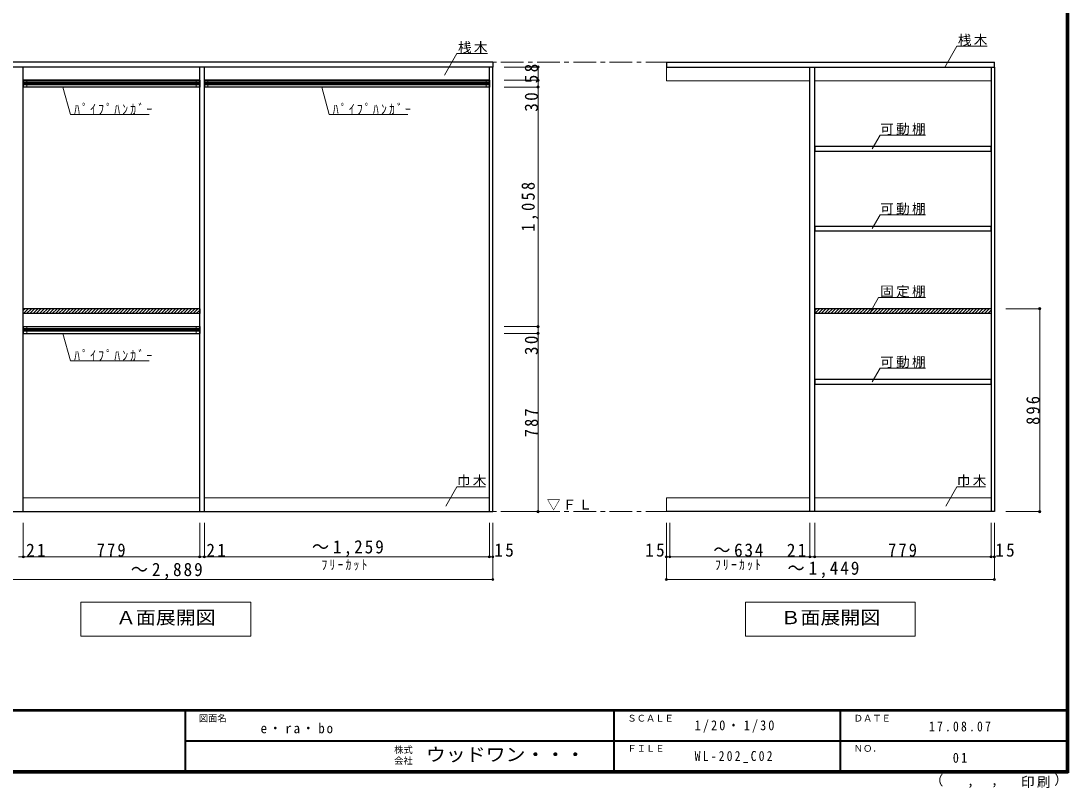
# Model space of a CAD drawing. Units: millimetres at full size, sheet at 1:20. Extents: x -3922 to 3878, y -2932 to 2722.
# Drawn here: x -747 to 3878, y -2932 to 455 of the extents above; entities that cross this region are included whole.
import ezdxf
from ezdxf.enums import TextEntityAlignment as Align

# ---------------------------------------------------------------- set-up
doc = ezdxf.new("R2010")
doc.units = ezdxf.units.MM
doc.header["$LTSCALE"] = 20
doc.header["$PDMODE"] = 32
doc.header["$PDSIZE"] = 10
doc.linetypes.add('CHAIN1', pattern=[8, 5, -1, 1, -1])
for name, color, linetype, lineweight in [('0-2', 2, 'Continuous', 35), ('0-3_固定棚', 3, 'Continuous', 25), ('0-4_可動棚', 3, 'Continuous', 25), ('0-6_パイプハンガー', 4, 'Continuous', 9), ('0-7_桟木・巾木', 7, 'Continuous', 18), ('0-A_文字', 7, 'Continuous', 18), ('0-B_寸法', 7, 'Continuous', 9), ('0-C_ハッチ', 4, 'Continuous', 9), ('F-1_枠', 6, 'Continuous', 40)]:
    doc.layers.add(name, color=color, linetype=linetype, lineweight=lineweight)
doc.layers.add('F-A_文字', color=7, linetype='Continuous')
doc.styles.add('ＭＳ ゴシック', font='')
doc.styles.get('ＭＳ ゴシック').set_extended_font_data('MS Gothic')

msp = doc.modelspace()

# ---------------------------------------------------------------- linework, layer by layer
at = {"layer": '0-2', "color": 3, "lineweight": 25}
for p, q in [((1337.16, 272.73), (-1551.84, 272.73)), ((1337.16, 251.73), (-1551.84, 251.73)), ((-736.84, -1711.27), (-736.84, 251.73)), ((42.16, -1711.27), (42.16, 251.73)), ((63.16, -1711.27), (63.16, 251.73)), ((1322.16, -1711.27), (1322.16, 251.73)), ((1337.16, 272.73), (1337.16, 251.73)), ((1337.16, -1711.27), (1337.16, 251.73)), ((2103.82, 272.73), (2103.82, 251.73)), ((2103.82, 272.73), (3552.82, 272.73)), ((2103.82, 251.73), (3552.82, 251.73)), ((2737.82, -1711.27), (2737.82, 251.73)), ((2758.82, -1711.27), (2758.82, 251.73)), ((3537.82, 251.73), (3537.82, -1711.27)), ((3552.82, 251.73), (3552.82, 272.73)), ((3552.82, 251.73), (3552.82, -1711.27)), ((-1551.84, -1711.27), (1337.16, -1711.27)), ((3552.82, -1711.27), (2103.82, -1711.27))]:
    msp.add_line(p, q, dxfattribs=at)
at = {"layer": '0-3_固定棚'}
for p, q in [((42.16, -815.27), (-736.84, -815.27)), ((42.16, -815.27), (42.16, -836.27)), ((42.16, -836.27), (-736.84, -836.27)), ((3537.82, -836.27), (2758.82, -836.27))]:
    msp.add_line(p, q, dxfattribs=at)
msp.add_lwpolyline([(3537.82, -815.27), (2758.82, -815.27), (2758.82, -836.27)], dxfattribs=at)
at = {"layer": '0-4_可動棚'}
for p, q in [((2758.82, -98.27), (3537.82, -98.27)), ((2758.82, -98.27), (2758.82, -119.27)), ((2758.82, -119.27), (3537.82, -119.27)), ((3537.82, -119.27), (3537.82, -98.27)), ((2758.82, -450.27), (3537.82, -450.27)), ((2758.82, -450.27), (2758.82, -471.27)), ((3537.82, -471.27), (3537.82, -450.27)), ((2758.82, -471.27), (3537.82, -471.27)), ((2758.82, -1127.27), (3537.82, -1127.27)), ((2758.82, -1127.27), (2758.82, -1148.27)), ((2758.82, -1148.27), (3537.82, -1148.27)), ((3537.82, -1148.27), (3537.82, -1127.27))]:
    msp.add_line(p, q, dxfattribs=at)
at = {"layer": '0-6_パイプハンガー', "color": 3, "lineweight": 25}
for p, q in [((42.16, 193.73), (-736.84, 193.73)), ((-736.84, 193.73), (-736.84, 163.73)), ((42.16, 193.73), (42.16, 163.73)), ((1322.16, 193.73), (63.16, 193.73)), ((63.16, 193.73), (63.16, 163.73)), ((1322.16, 193.73), (1322.16, 163.73)), ((42.16, 163.73), (-736.84, 163.73)), ((1322.16, 163.73), (63.16, 163.73)), ((-736.84, -894.27), (42.16, -894.27)), ((-736.84, -894.27), (-736.84, -924.27)), ((-736.84, -924.27), (42.16, -924.27)), ((42.16, -894.27), (42.16, -924.27))]:
    msp.add_line(p, q, dxfattribs=at)
at = {"layer": '0-6_パイプハンガー', "color": 7, "lineweight": 18}
for p, q in [((-721.84, 193.73), (-721.84, 163.73)), ((27.16, 193.73), (27.16, 163.73)), ((78.16, 193.73), (78.16, 163.73)), ((1307.16, 193.73), (1307.16, 163.73)), ((-721.84, -894.27), (-721.84, -924.27)), ((27.16, -894.27), (27.16, -924.27))]:
    msp.add_line(p, q, dxfattribs=at)
at = {"layer": '0-6_パイプハンガー'}
for p, q in [((-736.84, 184.73), (42.16, 184.73)), ((-736.84, 180.73), (42.16, 180.73)), ((-736.84, 176.73), (42.16, 176.73)), ((-736.84, 172.73), (42.16, 172.73)), ((63.16, 184.73), (1322.16, 184.73)), ((63.16, 180.73), (1322.16, 180.73)), ((63.16, 176.73), (1322.16, 176.73)), ((63.16, 172.73), (1322.16, 172.73)), ((42.16, -903.27), (-736.84, -903.27)), ((42.16, -907.27), (-736.84, -907.27)), ((42.16, -911.27), (-736.84, -911.27)), ((42.16, -915.27), (-736.84, -915.27))]:
    msp.add_line(p, q, dxfattribs=at)
at = {"layer": '0-7_桟木・巾木'}
for p, q in [((2103.82, 191.73), (2103.82, 251.73)), ((42.16, 191.73), (-736.84, 191.73)), ((1322.16, 191.73), (63.16, 191.73)), ((2103.82, 191.73), (2737.82, 191.73)), ((2758.82, 191.73), (3537.82, 191.73)), ((-736.84, -1651.27), (42.16, -1651.27)), ((63.16, -1651.27), (1322.16, -1651.27)), ((2737.82, -1651.27), (2103.82, -1651.27)), ((2103.82, -1651.27), (2103.82, -1711.27)), ((3537.82, -1651.27), (2758.82, -1651.27))]:
    msp.add_line(p, q, dxfattribs=at)
at = {"layer": '0-A_文字'}
for p, q in [((3331.88, 248.77), (3386.71, 343.73)), ((3521.29, 343.73), (3386.71, 343.73)), ((1123.74, 216.5), (1178.57, 311.47)), ((1313.16, 311.47), (1178.57, 311.47)), ((-529.1, 41.79), (-561.77, 163.73)), ((613.73, 41.79), (581.06, 163.73)), ((-529.1, 41.79), (-180.73, 41.79)), ((613.73, 41.79), (962.1, 41.79)), ((3013.3, -109.79), (3048.32, -49.14)), ((3248.32, -49.14), (3048.32, -49.14)), ((3013.3, -461.79), (3048.32, -401.14)), ((3248.32, -401.14), (3048.32, -401.14)), ((3006.12, -826.33), (3041.14, -765.68)), ((3248.32, -765.68), (3041.14, -765.68)), ((-529.1, -1046.21), (-561.77, -924.27)), ((-529.1, -1046.21), (-180.73, -1046.21)), ((3013.3, -1138.79), (3048.32, -1078.14)), ((3248.32, -1078.14), (3048.32, -1078.14)), ((3337.95, -1686.83), (3386.71, -1602.39)), ((3386.71, -1602.39), (3512.73, -1602.39)), ((-482.34, -2111.27), (-482.34, -2261.27)), ((267.66, -2111.27), (-482.34, -2111.27)), ((267.66, -2111.27), (267.66, -2261.27)), ((2453.32, -2111.27), (2453.32, -2261.27)), ((-482.34, -2261.27), (267.66, -2261.27)), ((3203.32, -2261.27), (2453.32, -2261.27))]:
    msp.add_line(p, q, dxfattribs=at)
at = {"layer": '0-A_文字', "linetype": 'CHAIN1'}
for p, q in [((3552.82, 272.73), (-1551.84, 272.73)), ((3552.82, -1711.27), (-1551.84, -1711.27))]:
    msp.add_line(p, q, dxfattribs=at)
at = {"layer": '0-A_文字'}
for points in [[(1129.82, -1686.83), (1178.57, -1602.39), (1304.6, -1602.39)], [(2453.32, -2111.27), (3203.32, -2111.27), (3203.32, -2261.27)]]:
    msp.add_lwpolyline(points, dxfattribs=at)
at = {"layer": '0-B_寸法', "color": 4}
for p, q in [((1537.16, 251.73), (1387.16, 251.73)), ((1537.16, 193.73), (1537.16, 251.73)), ((1537.16, 193.73), (1387.16, 193.73)), ((1537.16, 163.73), (1537.16, 193.73)), ((1537.16, 163.73), (1387.16, 163.73)), ((1537.16, -894.27), (1537.16, 163.73)), ((3752.82, -815.27), (3602.82, -815.27)), ((3752.82, -1711.27), (3752.82, -815.27)), ((1537.16, -894.27), (1387.16, -894.27)), ((1537.16, -924.27), (1387.16, -924.27)), ((1537.16, -924.27), (1537.16, -894.27)), ((1537.16, -1711.27), (1537.16, -924.27)), ((1537.16, -1711.27), (1387.16, -1711.27)), ((3752.82, -1711.27), (3602.82, -1711.27)), ((-736.84, -1911.27), (-736.84, -1761.27)), ((42.16, -1911.27), (42.16, -1761.27)), ((63.16, -1911.27), (63.16, -1761.27)), ((1322.16, -1911.27), (1322.16, -1761.27)), ((1337.16, -1911.27), (1337.16, -1761.27)), ((2103.82, -1911.27), (2103.82, -1761.27)), ((2118.82, -1911.27), (2118.82, -1761.27)), ((2737.82, -1911.27), (2737.82, -1761.27)), ((2758.82, -1911.27), (2758.82, -1761.27)), ((3537.82, -1911.27), (3537.82, -1761.27)), ((3552.82, -1911.27), (3552.82, -1761.27)), ((-757.84, -1911.27), (-736.84, -1911.27)), ((-736.84, -1911.27), (42.16, -1911.27)), ((1337.16, -1911.27), (1322.16, -1911.27)), ((1337.16, -2011.27), (1337.16, -1911.27)), ((2103.82, -1911.27), (2118.82, -1911.27)), ((2103.82, -2011.27), (2103.82, -1911.27)), ((2118.82, -1911.27), (2737.82, -1911.27)), ((2737.82, -1911.27), (2758.82, -1911.27)), ((2758.82, -1911.27), (3537.82, -1911.27)), ((3537.82, -1911.27), (3552.82, -1911.27)), ((3552.82, -2011.27), (3552.82, -1911.27)), ((-1551.84, -2011.27), (1337.16, -2011.27)), ((3552.82, -2011.27), (2103.82, -2011.27))]:
    msp.add_line(p, q, dxfattribs=at)
msp.add_lwpolyline([(42.16, -1911.27), (63.16, -1911.27), (1322.16, -1911.27)], dxfattribs=at)
at = {"layer": '0-B_寸法'}
for p in [(1537.16, 251.73), (1537.16, 193.73), (1537.16, 163.73), (3752.82, -815.27), (1537.16, -894.27), (1537.16, -924.27), (1537.16, -1711.27), (3752.82, -1711.27), (-736.84, -1911.27), (42.16, -1911.27), (63.16, -1911.27), (1322.16, -1911.27), (1337.16, -1911.27), (2103.82, -1911.27), (2118.82, -1911.27), (2737.82, -1911.27), (2758.82, -1911.27), (3537.82, -1911.27), (3552.82, -1911.27), (1337.16, -2011.27), (2103.82, -2011.27), (3552.82, -2011.27)]:
    msp.add_point(p, dxfattribs=at)
at = {"layer": '0-C_ハッチ'}
for p, q in [((-736.84, -822.63), (-729.48, -815.27)), ((-736.34, -836.27), (-715.34, -815.27)), ((-722.2, -836.27), (-701.2, -815.27)), ((-708.06, -836.27), (-687.06, -815.27)), ((-693.91, -836.27), (-672.91, -815.27)), ((-679.77, -836.27), (-658.77, -815.27)), ((-665.63, -836.27), (-644.63, -815.27)), ((-651.49, -836.27), (-630.49, -815.27)), ((-637.34, -836.27), (-616.34, -815.27)), ((-623.2, -836.27), (-602.2, -815.27)), ((-609.06, -836.27), (-588.06, -815.27)), ((-594.92, -836.27), (-573.92, -815.27)), ((-580.78, -836.27), (-559.78, -815.27)), ((-566.63, -836.27), (-545.63, -815.27)), ((-552.49, -836.27), (-531.49, -815.27)), ((-538.35, -836.27), (-517.35, -815.27)), ((-524.21, -836.27), (-503.21, -815.27)), ((-510.07, -836.27), (-489.07, -815.27)), ((-495.92, -836.27), (-474.92, -815.27)), ((-481.78, -836.27), (-460.78, -815.27)), ((-467.64, -836.27), (-446.64, -815.27)), ((-453.5, -836.27), (-432.5, -815.27)), ((-439.35, -836.27), (-418.35, -815.27)), ((-425.21, -836.27), (-404.21, -815.27)), ((-411.07, -836.27), (-390.07, -815.27)), ((-396.93, -836.27), (-375.93, -815.27)), ((-382.79, -836.27), (-361.79, -815.27)), ((-368.64, -836.27), (-347.64, -815.27)), ((-354.5, -836.27), (-333.5, -815.27)), ((-340.36, -836.27), (-319.36, -815.27)), ((-326.22, -836.27), (-305.22, -815.27)), ((-312.08, -836.27), (-291.08, -815.27)), ((-297.93, -836.27), (-276.93, -815.27)), ((-283.79, -836.27), (-262.79, -815.27)), ((-269.65, -836.27), (-248.65, -815.27)), ((-255.51, -836.27), (-234.51, -815.27)), ((-241.36, -836.27), (-220.36, -815.27)), ((-227.22, -836.27), (-206.22, -815.27)), ((-213.08, -836.27), (-192.08, -815.27)), ((-198.94, -836.27), (-177.94, -815.27)), ((-184.8, -836.27), (-163.8, -815.27)), ((-170.65, -836.27), (-149.65, -815.27)), ((-156.51, -836.27), (-135.51, -815.27)), ((-142.37, -836.27), (-121.37, -815.27)), ((-128.23, -836.27), (-107.23, -815.27)), ((-114.09, -836.27), (-93.09, -815.27)), ((-99.94, -836.27), (-78.94, -815.27)), ((-85.8, -836.27), (-64.8, -815.27)), ((-71.66, -836.27), (-50.66, -815.27)), ((-57.52, -836.27), (-36.52, -815.27)), ((-43.37, -836.27), (-22.37, -815.27)), ((-29.23, -836.27), (-8.23, -815.27)), ((-15.09, -836.27), (5.91, -815.27)), ((-0.95, -836.27), (20.05, -815.27)), ((13.19, -836.27), (34.19, -815.27)), ((27.34, -836.27), (42.16, -821.45)), ((2758.82, -822.63), (2766.19, -815.27)), ((2759.33, -836.27), (2780.33, -815.27)), ((2773.47, -836.27), (2794.47, -815.27)), ((2787.61, -836.27), (2808.61, -815.27)), ((2801.75, -836.27), (2822.75, -815.27)), ((2815.9, -836.27), (2836.9, -815.27)), ((2830.04, -836.27), (2851.04, -815.27)), ((2844.18, -836.27), (2865.18, -815.27)), ((2858.32, -836.27), (2879.32, -815.27)), ((2872.46, -836.27), (2893.46, -815.27)), ((2886.61, -836.27), (2907.61, -815.27)), ((2900.75, -836.27), (2921.75, -815.27)), ((2914.89, -836.27), (2935.89, -815.27)), ((2929.03, -836.27), (2950.03, -815.27)), ((2943.17, -836.27), (2964.17, -815.27)), ((2957.32, -836.27), (2978.32, -815.27)), ((2971.46, -836.27), (2992.46, -815.27)), ((2985.6, -836.27), (3006.6, -815.27)), ((2999.74, -836.27), (3020.74, -815.27)), ((3013.89, -836.27), (3034.89, -815.27)), ((3028.03, -836.27), (3049.03, -815.27)), ((3042.17, -836.27), (3063.17, -815.27)), ((3056.31, -836.27), (3077.31, -815.27)), ((3070.45, -836.27), (3091.45, -815.27)), ((3084.6, -836.27), (3105.6, -815.27)), ((3098.74, -836.27), (3119.74, -815.27)), ((3112.88, -836.27), (3133.88, -815.27)), ((3127.02, -836.27), (3148.02, -815.27)), ((3141.16, -836.27), (3162.16, -815.27)), ((3155.31, -836.27), (3176.31, -815.27)), ((3169.45, -836.27), (3190.45, -815.27)), ((3183.59, -836.27), (3204.59, -815.27)), ((3197.73, -836.27), (3218.73, -815.27)), ((3211.88, -836.27), (3232.88, -815.27)), ((3226.02, -836.27), (3247.02, -815.27)), ((3240.16, -836.27), (3261.16, -815.27)), ((3254.3, -836.27), (3275.3, -815.27)), ((3268.44, -836.27), (3289.44, -815.27)), ((3282.59, -836.27), (3303.59, -815.27)), ((3296.73, -836.27), (3317.73, -815.27)), ((3310.87, -836.27), (3331.87, -815.27)), ((3325.01, -836.27), (3346.01, -815.27)), ((3339.15, -836.27), (3360.15, -815.27)), ((3353.3, -836.27), (3374.3, -815.27)), ((3367.44, -836.27), (3388.44, -815.27)), ((3381.58, -836.27), (3402.58, -815.27)), ((3395.72, -836.27), (3416.72, -815.27)), ((3409.87, -836.27), (3430.87, -815.27)), ((3424.01, -836.27), (3445.01, -815.27)), ((3438.15, -836.27), (3459.15, -815.27)), ((3452.29, -836.27), (3473.29, -815.27)), ((3466.43, -836.27), (3487.43, -815.27)), ((3480.58, -836.27), (3501.58, -815.27)), ((3494.72, -836.27), (3515.72, -815.27)), ((3508.86, -836.27), (3529.86, -815.27)), ((3523, -836.27), (3537.82, -821.45)), ((41.48, -836.27), (42.16, -835.59)), ((3537.14, -836.27), (3537.82, -835.59))]:
    msp.add_line(p, q, dxfattribs=at)
at = {"layer": 'F-1_枠'}
for p, q in [((3871.3, 2722.29), (3871.3, -2864.37)), ((3874.63, 2722.29), (3874.63, -2864.37)), ((3877.97, 2722.29), (3877.97, -2864.37)), ((3877.97, -2587.71), (-3922.03, -2587.71)), ((3877.97, -2591.04), (-3922.03, -2591.04)), ((-22.03, -2591.04), (-22.03, -2857.71)), ((1871.3, -2591.04), (1871.3, -2857.71)), ((2871.3, -2591.04), (2871.3, -2857.71)), ((-22.03, -2724.37), (3871.3, -2724.38)), ((3877.97, -2857.71), (-3922.03, -2857.71)), ((3877.97, -2861.04), (-3922.03, -2861.04)), ((3877.97, -2864.37), (-3922.03, -2864.37))]:
    msp.add_line(p, q, dxfattribs=at)

# ---------------------------------------------------------------- texts
at = {"layer": '0-A_文字', "style": 'ＭＳ ゴシック', "width": 1.1}
for s, p in [('Ａ面展開図', (-327.34, -2226.27)), ('Ｂ面展開図', (2608.32, -2226.27))]:
    msp.add_text(s, height=58.65, dxfattribs=at).set_placement(p, align=Align.BOTTOM_LEFT)
at = {"layer": '0-A_文字', "char_height": 43.99, "attachment_point": 7, "style": 'ＭＳ ゴシック'}
for s, insert in [('\\T1.17;桟木', (3391.29, 343.73)), ('\\T1.17;桟木', (1183.16, 311.47)), ('\\T1.39;\\W0.85;ﾊﾟｲﾌﾟﾊﾝｶﾞｰ', (-512.28, 41.79)), ('\\T1.39;\\W0.85;ﾊﾟｲﾌﾟﾊﾝｶﾞｰ', (630.55, 41.79)), ('\\T1.17;可動棚', (3048.32, -49.14)), ('\\T1.17;可動棚', (3048.32, -401.14)), ('\\T1.17;固定棚', (3048.32, -765.68)), ('\\T1.39;\\W0.85;ﾊﾟｲﾌﾟﾊﾝｶﾞｰ', (-512.28, -1046.21)), ('\\T1.17;可動棚', (3048.32, -1078.14)), ('\\T1.17;巾木', (1178.57, -1602.39)), ('\\T1.17;巾木', (3386.71, -1602.39)), ('\\T1.17;▽ＦＬ', (1575.45, -1706.27)), ('\\T1.39;\\W0.85;ﾌﾘｰｶｯﾄ', (580.16, -1971.27)), ('\\T1.39;\\W0.85;ﾌﾘｰｶｯﾄ', (2318.32, -1971.27)), ('\\T1.28;\\W0.95;e・ra・bo', (311.3, -2691.04))]:
    msp.add_mtext(s, dxfattribs=dict(at, insert=insert))
at = {"layer": '0-B_寸法', "char_height": 58.65, "attachment_point": 7, "rotation": 90, "style": 'ＭＳ ゴシック'}
for s, insert in [('\\T1.27;\\W0.95;58', (1537.16, 180.23)), ('\\T1.27;\\W0.95;30', (1537.16, 54.58)), ('\\T1.28;\\W0.9;1,058', (1537.16, -475.27)), ('\\T1.27;\\W0.95;30', (1537.16, -1020.19)), ('\\T1.27;\\W0.9;896', (3752.82, -1328.27)), ('\\T1.27;\\W0.9;787', (1537.16, -1382.77))]:
    msp.add_mtext(s, dxfattribs=dict(at, insert=insert))
at = {"layer": '0-B_寸法', "char_height": 58.65, "attachment_point": 7, "style": 'ＭＳ ゴシック'}
for s, insert in [('\\T1.23;\\W0.95;～1,259', (537.66, -1911.27)), ('\\T1.27;\\W0.95;21', (-724.32, -1911.27)), ('\\T1.27;\\W0.9;779', (-412.34, -1911.27)), ('\\T1.27;\\W0.95;21', (71.85, -1911.27)), ('\\T1.27;\\W0.95;15', (1343.9, -1911.27)), ('\\T1.27;\\W0.95;15', (2009.92, -1911.27)), ('\\T1.21;\\W0.95;～634', (2310.82, -1911.27)), ('\\T1.27;\\W0.95;21', (2635.75, -1911.27)), ('\\T1.27;\\W0.9;779', (3083.32, -1911.27)), ('\\T1.27;\\W0.95;15', (3556.12, -1911.27)), ('\\T1.23;\\W0.95;～2,889', (-262.34, -2011.27)), ('\\T1.23;\\W0.95;～1,449', (2638.32, -2005.36))]:
    msp.add_mtext(s, dxfattribs=dict(at, insert=insert))
at = {"layer": 'F-A_文字', "style": 'ＭＳ ゴシック'}
for s, height, p in [('図面名', 29.33, (37.97, -2647.71)), ('ＳＣＡＬＥ', 29.33, (1931.3, -2647.71)), ('ＤＡＴＥ', 29.33, (2931.3, -2647.71)), ('株式', 29.33, (901.3, -2787.04)), ('ＦＩＬＥ', 29.33, (1931.3, -2781.04)), ('ＮＯ．', 29.33, (2931.3, -2781.04)), ('会社', 29.33, (901.3, -2835.04)), ('）', 43.99, (3816.9, -2930.46)), ('（', 43.99, (3267.32, -2933.25)), (',', 43.99, (3432.15, -2933.25)), (',', 43.99, (3538.1, -2931.39))]:
    msp.add_text(s, height=height, dxfattribs=at).set_placement(p, align=Align.BOTTOM_LEFT)
at = {"layer": 'F-A_文字', "style": 'ＭＳ ゴシック', "width": 1.1}
msp.add_text('ウッドワン・・・', height=58.65, dxfattribs=at).set_placement((1041.3, -2831.04), align=Align.BOTTOM_LEFT)
at = {"layer": 'F-A_文字', "char_height": 43.99, "attachment_point": 7, "style": 'ＭＳ ゴシック'}
for s, insert in [('\\T1.34;\\W0.9;1/20・1/30', (2228.8, -2687.71)), ('\\T1.39;\\W0.85;17.08.07', (3263.8, -2682.71)), ('\\T1.39;\\W0.85;WL-202_C02', (2228.8, -2821.04)), ('\\T1.36;\\W0.9;01', (3368.8, -2821.04)), ('\\T1.17;印刷', (3670.07, -2932.32))]:
    msp.add_mtext(s, dxfattribs=dict(at, insert=insert))

doc.saveas('drawing.dxf')
